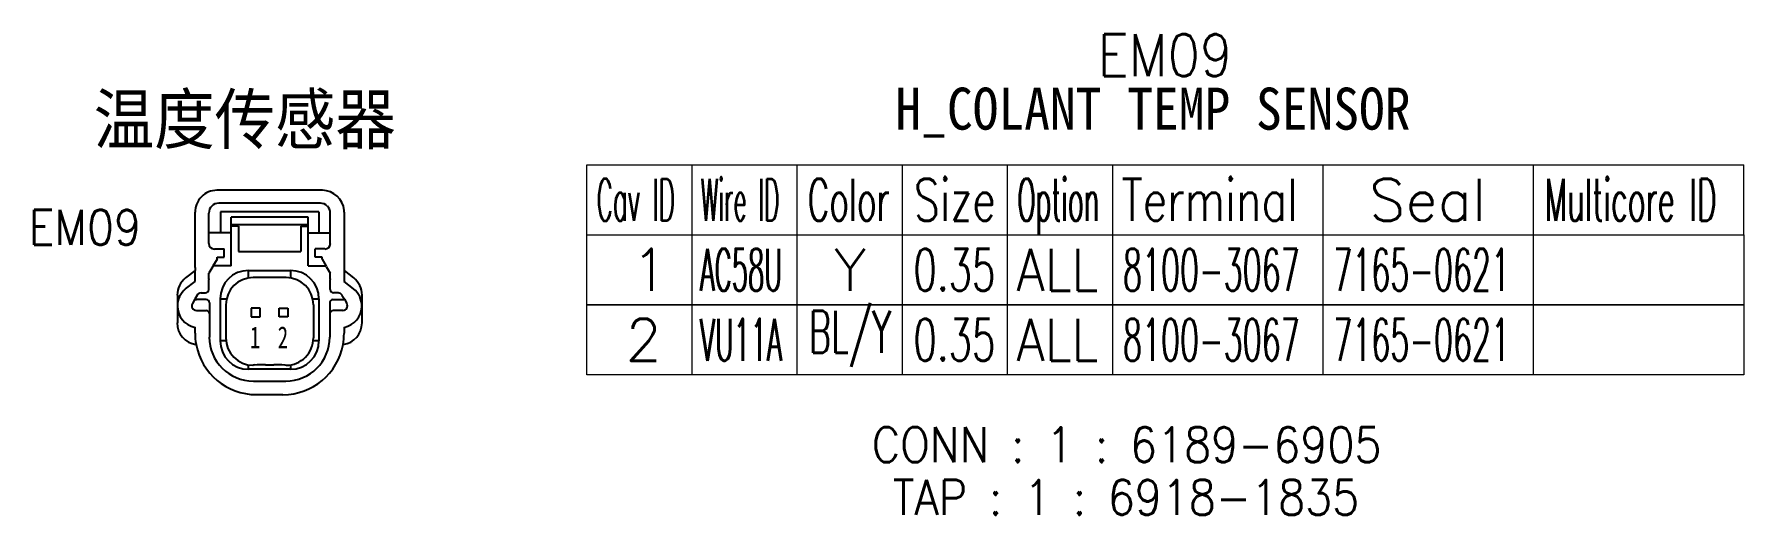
# Model space of a CAD drawing. Header units: inches. Extents: x 47316 to 59086, y 3141 to 11743.
# Drawn here: x 51607.9 to 51729.8, y 10931 to 10965.3 of the extents above; entities that cross this region are included whole.
import ezdxf

# ---------------------------------------------------------------- set-up
doc = ezdxf.new("R2010")
doc.units = ezdxf.units.IN
doc.header["$MEASUREMENT"] = 0
doc.layers.add('剖面线', color=1, linetype='Continuous', lineweight=30)
doc.styles.get("Standard").update_dxf_attribs({"font": ''})
doc.styles.add('仿宋', font='仿宋_GB2312.ttf', dxfattribs={"width": 0.7})
doc.styles.add('样式 100', font='SimSun.ttf', dxfattribs={"width": 0.7, "height": 3.5})
doc.styles.get('Standard').set_extended_font_data('SimSun')

msp = doc.modelspace()

# ---------------------------------------------------------------- linework, layer by layer
at = {"color": 0, "linetype": 'Continuous', "lineweight": 15}
for p, q in [((51647.31, 10956), (51729.81, 10956)), ((51647.31, 10951), (51647.31, 10956)), ((51647.31, 10951), (51729.81, 10951))]:
    msp.add_line(p, q, dxfattribs=at)
at = {"color": 7, "linetype": 'Continuous', "lineweight": 15}
for p, q in [((51654.81, 10951), (51654.81, 10956)), ((51662.31, 10951), (51662.31, 10956)), ((51669.81, 10951), (51669.81, 10956)), ((51677.31, 10951), (51677.31, 10956)), ((51684.81, 10951), (51684.81, 10956)), ((51699.81, 10951), (51699.81, 10956)), ((51714.81, 10951), (51714.81, 10956)), ((51729.81, 10951), (51729.81, 10956))]:
    msp.add_line(p, q, dxfattribs=at)
at = {"color": 0, "lineweight": -3, "ltscale": 0.240927}
msp.add_line((51628.44, 10954.17), (51620.92, 10954.17), dxfattribs=at)
at = {"color": 0, "lineweight": -3, "ltscale": 0.126866}
msp.add_line((51619.36, 10948.65), (51619.36, 10952.61), dxfattribs=at)
at = {"color": 0, "lineweight": -3, "ltscale": 0.069829}
for p, q in [((51620.35, 10950.37), (51620.35, 10952.55)), ((51629.01, 10950.37), (51629.01, 10952.55))]:
    msp.add_line(p, q, dxfattribs=at)
at = {"color": 0, "lineweight": -3, "ltscale": 0.232388}
msp.add_line((51628.3, 10953.25), (51621.05, 10953.25), dxfattribs=at)
at = {"color": 0, "lineweight": -3, "ltscale": 0.225003}
msp.add_line((51628.19, 10952.64), (51621.17, 10952.64), dxfattribs=at)
at = {"color": 0, "lineweight": -3, "ltscale": 0.048184}
for p, q in [((51621.17, 10952.64), (51621.17, 10951.14)), ((51628.19, 10952.64), (51628.19, 10951.14))]:
    msp.add_line(p, q, dxfattribs=at)
at = {"color": 0, "lineweight": -3, "ltscale": 0.126875}
msp.add_line((51630, 10952.61), (51630, 10948.65), dxfattribs=at)
at = {"color": 0, "lineweight": -3, "ltscale": 0.050729}
for p, q in [((51621.93, 10951.13), (51620.35, 10951.13)), ((51627.42, 10951.13), (51629.01, 10951.13))]:
    msp.add_line(p, q, dxfattribs=at)
at = {"color": 0, "lineweight": -3, "ltscale": 0.075034}
for p, q in [((51621.93, 10948.79), (51621.93, 10952.25)), ((51627.42, 10948.79), (51627.42, 10952.25))]:
    msp.add_line(p, q, dxfattribs=at)
at = {"color": 0, "lineweight": -3, "ltscale": 0.176529}
msp.add_line((51627.42, 10952.25), (51621.93, 10952.25), dxfattribs=at)
at = {"color": 0, "lineweight": -3, "ltscale": 0.176089}
msp.add_line((51627.42, 10951.7), (51621.93, 10951.7), dxfattribs=at)
at = {"color": 0, "lineweight": -3, "ltscale": 0.016235}
for p, q in [((51622.46, 10951.6), (51621.93, 10951.6)), ((51626.9, 10951.6), (51627.42, 10951.6))]:
    msp.add_line(p, q, dxfattribs=at)
at = {"color": 0, "lineweight": -3, "ltscale": 0.057442}
msp.add_line((51622.46, 10951.6), (51622.46, 10949.81), dxfattribs=at)
at = {"color": 0, "lineweight": -3, "ltscale": 0.057457}
msp.add_line((51626.9, 10951.6), (51626.9, 10949.81), dxfattribs=at)
at = {"color": 0, "lineweight": -3, "ltscale": 0.021988}
for p, q in [((51620.74, 10949.98), (51621.43, 10949.98)), ((51628.62, 10949.98), (51627.93, 10949.98))]:
    msp.add_line(p, q, dxfattribs=at)
at = {"color": 0, "lineweight": -3, "ltscale": 0.01875}
for p, q in [((51621.43, 10949.39), (51621.43, 10949.98)), ((51627.93, 10949.39), (51627.93, 10949.98))]:
    msp.add_line(p, q, dxfattribs=at)
at = {"color": 102, "linetype": 'Continuous', "lineweight": 15}
for p, q in [((51654.81, 10946), (51654.81, 10951)), ((51662.31, 10946), (51662.31, 10951)), ((51669.81, 10946), (51669.81, 10951)), ((51677.31, 10946), (51677.31, 10951)), ((51684.81, 10946), (51684.81, 10951)), ((51699.81, 10946), (51699.81, 10951)), ((51714.81, 10946), (51714.81, 10951)), ((51654.81, 10941), (51654.81, 10946)), ((51662.31, 10941), (51662.31, 10946)), ((51669.81, 10941), (51669.81, 10946)), ((51677.31, 10941), (51677.31, 10946)), ((51684.81, 10941), (51684.81, 10946)), ((51699.81, 10941), (51699.81, 10946)), ((51714.81, 10941), (51714.81, 10946))]:
    msp.add_line(p, q, dxfattribs=at)
at = {"color": 0, "lineweight": -3, "ltscale": 0.006691}
for p, q in [((51619.36, 10948.65), (51619.36, 10948.44)), ((51630, 10948.65), (51630, 10948.44))]:
    msp.add_line(p, q, dxfattribs=at)
at = {"color": 0, "lineweight": -3, "ltscale": 0.018406}
for p, q in [((51620.64, 10948.74), (51620.35, 10948.25)), ((51628.72, 10948.74), (51629.01, 10948.25))]:
    msp.add_line(p, q, dxfattribs=at)
at = {"color": 0, "lineweight": -3, "ltscale": 0.019183}
for p, q in [((51620.94, 10949.26), (51620.64, 10948.75)), ((51628.42, 10949.26), (51628.72, 10948.75))]:
    msp.add_line(p, q, dxfattribs=at)
at = {"color": 0, "lineweight": -3, "ltscale": 0.040771}
for p, q in [((51621.93, 10948.79), (51620.66, 10948.79)), ((51627.42, 10948.79), (51628.7, 10948.79))]:
    msp.add_line(p, q, dxfattribs=at)
at = {"color": 0, "lineweight": -3, "ltscale": 0.004112}
for p, q in [((51620.94, 10949.26), (51620.94, 10949.39)), ((51628.42, 10949.26), (51628.42, 10949.39))]:
    msp.add_line(p, q, dxfattribs=at)
at = {"color": 0, "lineweight": -3, "ltscale": 0.017499}
for p, q in [((51620.94, 10949.39), (51621.43, 10949.39)), ((51628.42, 10949.39), (51627.93, 10949.39))]:
    msp.add_line(p, q, dxfattribs=at)
at = {"color": 0, "lineweight": -3, "ltscale": 0.142532}
msp.add_line((51622.46, 10949.81), (51626.9, 10949.81), dxfattribs=at)
at = {"color": 0, "lineweight": -3, "ltscale": 0.027419}
msp.add_line((51619.36, 10948.44), (51618.69, 10947.92), dxfattribs=at)
at = {"color": 0, "lineweight": -3, "ltscale": 0.027392}
for p, q in [((51618.69, 10947.13), (51619.36, 10947.66)), ((51630.67, 10947.13), (51629.99, 10947.66))]:
    msp.add_line(p, q, dxfattribs=at)
at = {"color": 0, "lineweight": -3, "ltscale": 0.025009}
msp.add_line((51619.36, 10947.66), (51619.36, 10948.44), dxfattribs=at)
at = {"color": 0, "lineweight": -3, "ltscale": 0.012643}
for p, q in [((51620.35, 10947.85), (51620.35, 10948.25)), ((51629.01, 10947.85), (51629.01, 10948.25))]:
    msp.add_line(p, q, dxfattribs=at)
at = {"color": 0, "lineweight": -3, "ltscale": 0.001251}
for p, q in [((51620.35, 10947.85), (51620.35, 10947.81)), ((51629.01, 10947.85), (51629.01, 10947.81))]:
    msp.add_line(p, q, dxfattribs=at)
at = {"color": 0, "lineweight": -3, "ltscale": 0.025}
for p, q in [((51620.35, 10947.08), (51620.35, 10947.81)), ((51629.01, 10947.08), (51629.01, 10947.81))]:
    msp.add_line(p, q, dxfattribs=at)
at = {"color": 0, "lineweight": -3, "ltscale": 0.001978}
for p, q in [((51623.18, 10948.39), (51623.18, 10948.45)), ((51626.17, 10948.39), (51626.17, 10948.45))]:
    msp.add_line(p, q, dxfattribs=at)
at = {"color": 0, "lineweight": -3, "ltscale": 0.095877}
for p, q in [((51623.18, 10948.45), (51626.17, 10948.45)), ((51626.17, 10941.39), (51623.18, 10941.39)), ((51626.17, 10941.39), (51623.18, 10941.39))]:
    msp.add_line(p, q, dxfattribs=at)
at = {"color": 0, "lineweight": -3, "ltscale": 0.015393}
msp.add_line((51623.18, 10947.91), (51623.18, 10948.39), dxfattribs=at)
at = {"color": 0, "lineweight": -3, "ltscale": 0.075079}
msp.add_line((51625.85, 10947.94), (51623.51, 10947.94), dxfattribs=at)
at = {"color": 0, "lineweight": -3, "ltscale": 0.015395}
msp.add_line((51626.17, 10948.39), (51626.17, 10947.91), dxfattribs=at)
at = {"color": 0, "lineweight": -3, "ltscale": 0.025003}
msp.add_line((51629.99, 10948.44), (51629.99, 10947.66), dxfattribs=at)
at = {"color": 0, "lineweight": -3, "ltscale": 0.027422}
msp.add_line((51630, 10948.45), (51630.67, 10947.92), dxfattribs=at)
at = {"color": 0, "lineweight": -3, "ltscale": 0.06375}
for p, q in [((51618.1, 10946.69), (51618.1, 10944.7)), ((51618.1, 10946.69), (51618.1, 10944.7)), ((51631.26, 10946.69), (51631.26, 10944.7)), ((51631.26, 10946.69), (51631.26, 10944.7))]:
    msp.add_line(p, q, dxfattribs=at)
at = {"color": 0, "lineweight": -3, "ltscale": 0.011237}
for p, q in [((51619.35, 10946.39), (51619.17, 10946.08)), ((51630.01, 10946.39), (51630.19, 10946.08))]:
    msp.add_line(p, q, dxfattribs=at)
at = {"color": 0, "lineweight": -3, "ltscale": 0.010781}
for p, q in [((51619.52, 10946.68), (51619.35, 10946.39)), ((51629.84, 10946.68), (51630.01, 10946.39))]:
    msp.add_line(p, q, dxfattribs=at)
at = {"color": 0, "lineweight": -3, "ltscale": 0.022314}
for p, q in [((51620.15, 10946.37), (51619.46, 10946.37)), ((51629.2, 10946.37), (51629.9, 10946.37))]:
    msp.add_line(p, q, dxfattribs=at)
at = {"color": 0, "lineweight": -3, "ltscale": 0.010001}
for p, q in [((51619.8, 10946.84), (51620.11, 10946.84)), ((51629.56, 10946.84), (51629.24, 10946.84))]:
    msp.add_line(p, q, dxfattribs=at)
at = {"color": 0, "lineweight": -3, "ltscale": 0.001974}
for p, q in [((51621.16, 10946.42), (51621.22, 10946.42)), ((51628.14, 10946.42), (51628.2, 10946.42)), ((51621.16, 10943.42), (51621.22, 10943.42)), ((51628.14, 10943.42), (51628.2, 10943.42))]:
    msp.add_line(p, q, dxfattribs=at)
at = {"color": 0, "lineweight": -3, "ltscale": 0.096249}
for p, q in [((51621.16, 10946.42), (51621.16, 10943.42)), ((51621.16, 10946.42), (51621.16, 10943.42)), ((51628.2, 10946.42), (51628.2, 10943.42))]:
    msp.add_line(p, q, dxfattribs=at)
at = {"color": 0, "lineweight": -3, "ltscale": 0.012512}
for p, q in [((51621.22, 10946.42), (51621.61, 10946.42)), ((51627.75, 10946.42), (51628.14, 10946.42))]:
    msp.add_line(p, q, dxfattribs=at)
at = {"color": 0, "lineweight": -3, "ltscale": 0.022226}
for p, q in [((51619.46, 10945.59), (51620.15, 10945.59)), ((51629.9, 10945.59), (51629.21, 10945.59))]:
    msp.add_line(p, q, dxfattribs=at)
at = {"color": 0, "lineweight": -3, "ltscale": 0.078377}
for p, q in [((51620.39, 10946.13), (51620.39, 10943.69)), ((51628.97, 10946.13), (51628.97, 10943.69))]:
    msp.add_line(p, q, dxfattribs=at)
at = {"color": 0, "lineweight": -3, "ltscale": 0.075449}
msp.add_line((51621.56, 10945.99), (51621.56, 10943.63), dxfattribs=at)
at = {"color": 0, "lineweight": -3, "ltscale": 0.000971063}
msp.add_line((51621.58, 10945.97), (51621.56, 10945.99), dxfattribs=at)
at = {"color": 0, "lineweight": -3, "ltscale": 0.02}
for p, q in [((51623.37, 10945.76), (51623.37, 10945.13)), ((51624, 10945.13), (51624, 10945.76)), ((51625.36, 10945.13), (51625.36, 10945.76)), ((51625.99, 10945.76), (51625.99, 10945.13))]:
    msp.add_line(p, q, dxfattribs=at)
at = {"color": 0, "lineweight": -3, "ltscale": 0.019998}
for p, q in [((51624, 10945.76), (51623.37, 10945.76)), ((51623.37, 10945.13), (51624, 10945.13))]:
    msp.add_line(p, q, dxfattribs=at)
at = {"color": 0, "lineweight": -3, "ltscale": 0.020001}
for p, q in [((51625.36, 10945.76), (51625.99, 10945.76)), ((51625.99, 10945.13), (51625.36, 10945.13))]:
    msp.add_line(p, q, dxfattribs=at)
at = {"color": 0, "lineweight": -3, "ltscale": 0.07545}
msp.add_line((51627.8, 10945.99), (51627.8, 10943.63), dxfattribs=at)
at = {"color": 0, "lineweight": -3, "ltscale": 0.013782}
msp.add_line((51619.36, 10943.96), (51619.36, 10944.39), dxfattribs=at)
at = {"color": 0, "lineweight": -3, "ltscale": 0.01378}
msp.add_line((51629.99, 10944.39), (51629.99, 10943.96), dxfattribs=at)
at = {"color": 0, "lineweight": -3, "ltscale": 0.011295}
for p, q in [((51621.57, 10943.42), (51621.22, 10943.42)), ((51628.14, 10943.42), (51627.79, 10943.42))]:
    msp.add_line(p, q, dxfattribs=at)
at = {"color": 0, "lineweight": -3, "ltscale": 0.008197}
msp.add_line((51623.18, 10941.46), (51623.18, 10941.71), dxfattribs=at)
at = {"color": 0, "lineweight": -3, "ltscale": 0.001976}
for p, q in [((51623.18, 10941.46), (51623.18, 10941.39)), ((51626.17, 10941.46), (51626.17, 10941.39))]:
    msp.add_line(p, q, dxfattribs=at)
at = {"color": 0, "lineweight": -3, "ltscale": 0.000516498}
msp.add_line((51623.49, 10941.68), (51623.51, 10941.69), dxfattribs=at)
at = {"color": 0, "lineweight": -3, "ltscale": 0.002857}
msp.add_line((51623.6, 10941.7), (51623.51, 10941.69), dxfattribs=at)
at = {"color": 0, "lineweight": -3, "ltscale": 0.019315}
msp.add_line((51624.38, 10941.7), (51624.98, 10941.7), dxfattribs=at)
at = {"color": 0, "lineweight": -3, "ltscale": 0.002854}
msp.add_line((51625.76, 10941.7), (51625.85, 10941.69), dxfattribs=at)
at = {"color": 0, "lineweight": -3, "ltscale": 0.000519528}
msp.add_line((51625.85, 10941.69), (51625.86, 10941.68), dxfattribs=at)
at = {"color": 0, "lineweight": -3, "ltscale": 0.008185}
msp.add_line((51626.17, 10941.71), (51626.17, 10941.46), dxfattribs=at)
at = {"color": 0, "lineweight": -3, "ltscale": 0.074069}
msp.add_line((51623.52, 10940.55), (51625.83, 10940.55), dxfattribs=at)
at = {"color": 0, "lineweight": -3}
msp.add_line((51625.63, 10939.58), (51623.73, 10939.58), dxfattribs=at)
at = {"color": 0, "linetype": 'Continuous', "lineweight": 15}
for points in [[(51647.31, 10946), (51647.31, 10951), (51729.81, 10951), (51729.81, 10946)], [(51647.31, 10941), (51647.31, 10946), (51729.81, 10946), (51729.81, 10941)]]:
    msp.add_lwpolyline(points, close=True, dxfattribs=at)
at = {"color": 0, "lineweight": -3}
for centre, radius, start, end in [((51620.92, 10952.61), 1.56, 90.0012, 135.0051), ((51628.44, 10952.61), 1.56, 4.6898, 89.9993), ((51620.92, 10952.61), 1.56, 159.7558, 180.0001), ((51621.05, 10952.55), 0.699, 134.9011, 180.0402), ((51621.05, 10952.55), 0.699, 89.9483, 135.2005), ((51628.3, 10952.55), 0.699, 44.9011, 90.0402), ((51628.31, 10952.55), 0.699, 359.9483, 45.2005), ((51628.44, 10952.61), 1.56, 359.9851, 4.6904), ((51620.74, 10950.37), 0.391, 180.0749, 269.927), ((51628.62, 10950.37), 0.391, 270.073, 359.9251), ((51619.65, 10946.69), 1.56, 128.1977, 180), ((51619.65, 10946.69), 1.56, 128.1977, 180), ((51623.18, 10946.42), 2.03, 90, 180), ((51623.18, 10946.42), 2.03, 90, 180), ((51623.51, 10945.99), 1.95, 90.0036, 179.9963), ((51625.85, 10945.99), 1.95, 0.0092, 89.9739), ((51626.17, 10946.42), 2.03, 360, 90), ((51629.71, 10946.69), 1.56, 360, 51.8023), ((51629.71, 10946.69), 1.56, 359.9998, 51.8023), ((51619.65, 10945.91), 1.55, 128.1602, 180.0363), ((51619.46, 10946.7), 0.328, 250.4978, 270), ((51619.8, 10946.51), 0.33, 90, 150), ((51620.11, 10947.08), 0.234, 269.9999, 0.0001), ((51620.15, 10946.13), 0.234, 0.0011, 89.9989), ((51629.2, 10946.13), 0.234, 90.0011, 179.9989), ((51629.24, 10947.08), 0.234, 179.9999, 270.0001), ((51629.56, 10946.51), 0.33, 30, 90), ((51629.9, 10946.7), 0.328, 270, 289.5022), ((51629.71, 10945.91), 1.55, 359.9658, 51.8394), ((51619.65, 10945.91), 1.55, 180.0354, 259.2439), ((51619.46, 10945.92), 0.33, 150, 270), ((51620.15, 10945.35), 0.234, 0.0011, 89.9989), ((51629.21, 10945.35), 0.234, 90.0011, 179.9989), ((51629.9, 10945.92), 0.33, 270, 30), ((51629.7, 10945.91), 1.55, 280.7534, 359.9629), ((51619.65, 10944.7), 1.56, 179.9999, 261.8563), ((51623.73, 10943.96), 4.37, 179.999, 190.4302), ((51629.71, 10944.7), 1.56, 278.1487, 360), ((51629.71, 10944.7), 1.56, 278.1484, 360), ((51625, 10943.98), 4.99, 350.5153, 359.6745), ((51623.52, 10943.69), 3.14, 180, 270), ((51623.18, 10943.42), 2.03, 180, 270), ((51623.18, 10943.42), 2.03, 180, 270), ((51623.51, 10943.63), 1.95, 180.0015, 269.5845), ((51625.83, 10943.69), 3.14, 270, 360), ((51626.17, 10943.42), 2.03, 270, 360), ((51625.85, 10943.63), 1.95, 315.0084, 359.9916), ((51624.16, 10886.58), 55.12, 89.7767, 90.5871), ((51625.19, 10886.6), 55.1, 89.4107, 90.2212), ((51625.85, 10943.63), 1.95, 270.3896, 315.0224)]:
    msp.add_arc(centre, radius, start, end, dxfattribs=at)
for centre, major_axis, ratio, start_param, end_param in [((51620.92, 10952.61), (-1.1, -1.1), 0.999924, 4.712392, 5.144371), ((51623.73, 10943.95), (3.06, -3.11), 1, 4.11733, 5.506324), ((51625.63, 10943.95), (3.06, 3.12), 1, 3.916503, 5.305496), ((51625.63, 10943.95), (3.06, 3.12), 1, 3.916503, 5.305497)]:
    msp.add_ellipse(centre, major_axis=major_axis, ratio=ratio, start_param=start_param, end_param=end_param, dxfattribs=at)

# ---------------------------------------------------------------- texts
at = {"color": 0, "lineweight": -3, "width": 0.9}
msp.add_text('温度传感器', height=3.51, dxfattribs=at).set_placement((51612.14, 10957.49))
at = {"color": 6, "linetype": 'Continuous', "lineweight": 20, "char_height": 3, "attachment_point": 1, "style": '样式 100'}
for s, insert, width in [('\\Fromans.shx;\\W0.9000000000;\\T1.0000000000;\\o\\lEM09', (51683.74, 10965.32), 10.6714), ('\\f黑体|b0|i0|c1|p0;\\W0.9000000000;\\T1.0000000000;\\o\\lH_COLANT TEMP SENSOR', (51669.31, 10961.5), 38.8315)]:
    msp.add_mtext(s, dxfattribs=dict(at, insert=insert, width=width))
at = {"color": 7, "linetype": 'Continuous', "lineweight": 15, "char_height": 3, "attachment_point": 1, "style": '样式 100'}
for s, insert, width in [('\\Fromans.shx;\\W0.4292452830;\\T1.0000000000;\\o\\lCav ID', (51648, 10955), 6.5), ('\\Fromans.shx;\\W0.4026548673;\\T1.0000000000;\\o\\lWire ID', (51655.43, 10955), 6.5), ('\\Fromans.shx;\\W0.5687500000;\\T1.0000000000;\\o\\lColor', (51663.06, 10955), 6.5), ('\\Fromans.shx;\\W0.7222222222;\\T1.0000000000;\\o\\lSize', (51670.62, 10955), 6.5), ('\\Fromans.shx;\\W0.4595959596;\\T1.0000000000;\\o\\lOption', (51678.01, 10955), 6.5), ('\\Fromans.shx;\\W0.7480916031;\\T1.0000000000;\\o\\lTerminal', (51685.42, 10955), 14), ('\\Fromans.shx;\\W1.0000000000;\\T1.0000000000;\\o\\lSeal', (51703.1, 10955), 9.2857), ('\\Fromans.shx;\\W0.5185185185;\\T1.0000000000;\\o\\lMulticore ID', (51715.61, 10955), 14), ('\\Fromans.shx;\\W1.0000000000;\\T1.0000000000;\\o\\l1', (51650.49, 10950), 2.8571), ('\\Fromans.shx;\\W1.0000000000;\\T1.0000000000;\\o\\l2', (51650.06, 10945), 2.8571)]:
    msp.add_mtext(s, dxfattribs=dict(at, insert=insert, width=width))
at = {"color": 21, "linetype": 'Continuous', "lineweight": 15, "attachment_point": 1, "style": '样式 100'}
for s, insert, char_height, width in [('\\Fromans.shx;\\W0.9000000000;\\T1.0000000000;\\o\\lEM09', (51607.51, 10952.78), 2.5, 8.8929), ('\\Fromans.shx;\\W0.4504950495;\\T1.0000000000;\\o\\lAC58U', (51655.38, 10950), 3, 6.5), ('\\Fromans.shx;\\W0.6500000000;\\T1.0000000000;\\o\\l0.35', (51670.59, 10950), 3, 6.5), ('\\Fromans.shx;\\W0.5268817204;\\T1.0000000000;\\o\\l8100-3067', (51685.54, 10950), 3, 14), ('\\Fromans.shx;\\W0.4642857143;\\T1.0000000000;\\o\\lVU11A', (51655.38, 10945), 3, 6.5), ('\\Fromans.shx;\\W0.6500000000;\\T1.0000000000;\\o\\l0.35', (51670.59, 10945), 3, 6.5), ('\\Fromans.shx;\\W0.5268817204;\\T1.0000000000;\\o\\l8100-3067', (51685.54, 10945), 3, 14)]:
    msp.add_mtext(s, dxfattribs=dict(at, insert=insert, char_height=char_height, width=width))
at = {"color": 140, "linetype": 'Continuous', "lineweight": 15, "char_height": 3, "attachment_point": 1, "style": '样式 100'}
for s, insert, width in [('\\Fromans.shx;\\W1.0000000000;\\T1.0000000000;\\o\\lY', (51664.92, 10950), 2.5714), ('\\Fromans.shx;\\W0.8750000000;\\T1.0000000000;\\o\\lALL', (51677.94, 10950), 6.5), ('\\Fromans.shx;\\W0.5268817204;\\T1.0000000000;\\o\\l7165-0621', (51700.54, 10950), 14), ('\\Fromans.shx;\\W0.5833333333;\\T1.0000000000;\\o\\lBL/Y', (51663.15, 10945.57), 6.5), ('\\Fromans.shx;\\W0.8750000000;\\T1.0000000000;\\o\\lALL', (51677.94, 10945), 6.5), ('\\Fromans.shx;\\W0.5268817204;\\T1.0000000000;\\o\\l7165-0621', (51700.54, 10945), 14)]:
    msp.add_mtext(s, dxfattribs=dict(at, insert=insert, width=width))
at = {"color": 42, "linetype": 'Continuous', "lineweight": 15, "char_height": 2.5, "attachment_point": 1, "style": '样式 100'}
for s, insert, width in [('\\Fromans.shx;\\W0.9000000000;\\T1.0000000000;\\o\\lCONN : 1 : 6189-6905', (51667.62, 10937.25), 42.5357), ('\\Fromans.shx;\\W0.9000000000;\\T1.0000000000;\\o\\lTAP : 1 : 6918-1835', (51669.12, 10933.5), 39.1071)]:
    msp.add_mtext(s, dxfattribs=dict(at, insert=insert, width=width))
at = {"layer": '剖面线', "color": 0, "lineweight": -3, "style": '仿宋', "width": 0.7}
for s, p in [('1', (51623.27, 10942.9)), ('2', (51625.26, 10942.9))]:
    msp.add_text(s, height=1.56, dxfattribs=at).set_placement(p)

doc.saveas('drawing.dxf')
